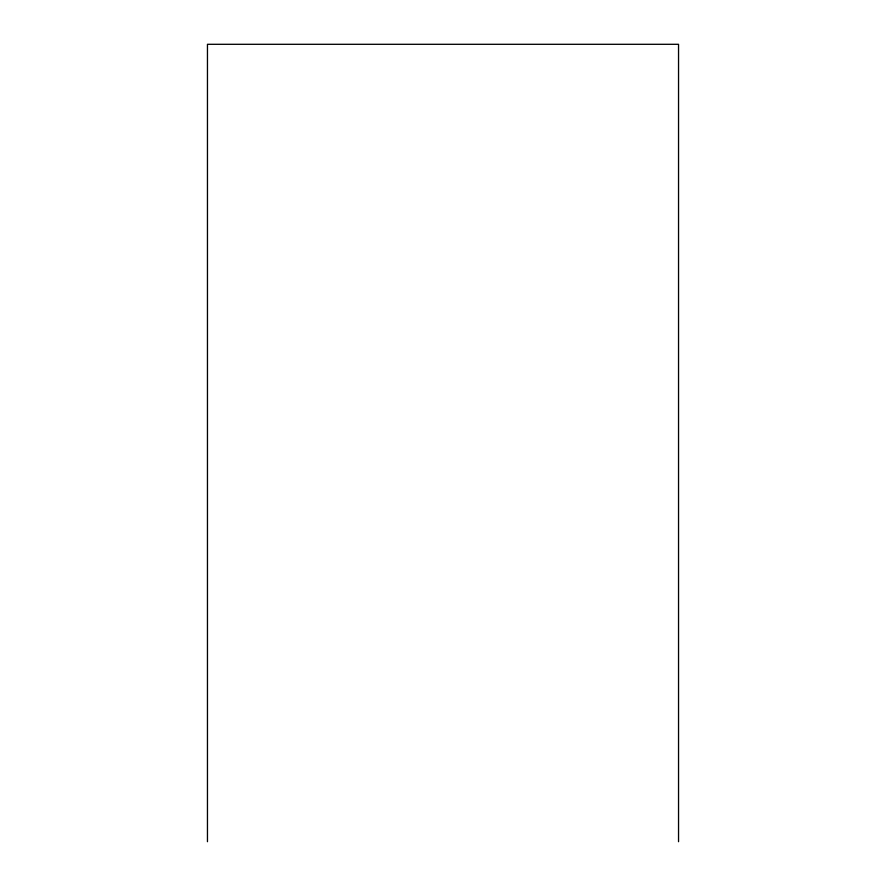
<?xml version="1.0" encoding="UTF-8"?>
<svg xmlns="http://www.w3.org/2000/svg" width="886" height="886" viewBox="0 0 886 886"><rect width="100%" height="100%" fill="white"/><g stroke="black" fill="none" stroke-linecap="round" stroke-linejoin="round"><path stroke-width="1.33" d="M678.543 841.7L678.543 44.3L207.457 44.3L207.457 841.7"/></g></svg>
